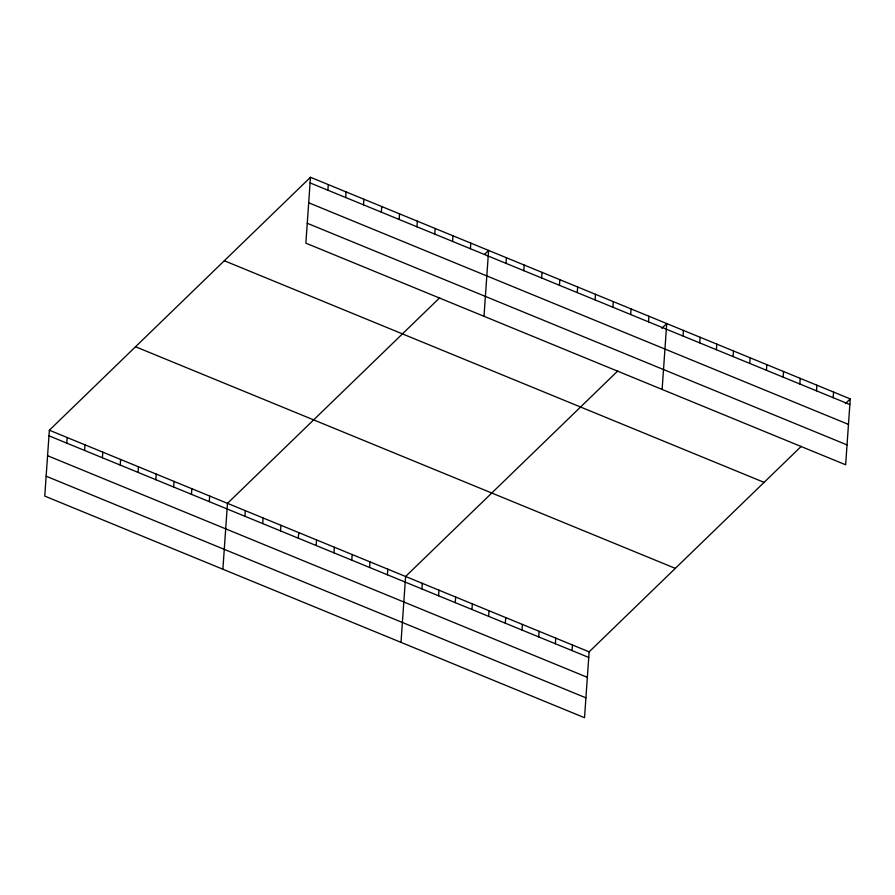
<?xml version="1.0" encoding="UTF-8"?>
<svg xmlns="http://www.w3.org/2000/svg" width="895" height="895" viewBox="0 0 895 895"><rect width="100%" height="100%" fill="white"/><g stroke="black" fill="none" stroke-linecap="round" stroke-linejoin="round"><path stroke-width="1.34" d="M310.475 177.288L305.866 243.16L845.641 464.785L850.25 398.913L310.475 177.288L49.359 430.215L44.75 496.087L584.524 717.712L589.134 651.84L801.293 446.336M66.778 443.137L67.17 437.532M84.589 450.453L84.98 444.837M102.399 457.77L102.791 452.154M120.21 465.076L120.601 459.471M138.031 472.392L138.423 466.776M155.842 479.709L156.233 474.093M173.652 487.025L174.044 481.409M191.463 494.331L191.854 488.726M209.273 501.647L209.665 496.031M222.877 569.22L227.487 503.348L439.646 297.845M244.906 516.27L245.297 510.665M262.716 523.586L263.108 517.981M280.527 530.903L280.918 525.287M298.337 538.219L298.729 532.603M327.894 190.21L328.286 184.605M316.148 545.525L316.55 539.92M345.705 197.526L346.096 191.91M333.969 552.841L334.361 547.225M363.515 204.843L363.918 199.227M351.78 560.158L352.171 554.542M381.337 212.149L381.729 206.544M369.59 567.475L369.982 561.859M399.148 219.465L399.539 213.86M387.401 574.78L387.792 569.175M416.958 226.782L417.35 221.166M401.005 642.364L405.603 576.481L617.763 370.978M434.769 234.098L435.16 228.482M421.903 588.944L422.295 583.339M452.579 241.404L452.971 235.799M438.584 595.801L438.975 590.185M470.401 248.72L470.792 243.104M455.264 602.648L455.656 597.032M483.994 316.304L488.603 250.421L484.687 254.214M471.956 609.495L472.347 603.89M506.022 263.354L506.413 257.738M488.636 616.353L489.028 610.737M523.832 270.659L524.224 265.054M505.317 623.2L505.709 617.584M541.643 277.976L542.034 272.36M521.998 630.046L522.4 624.441M559.453 285.292L559.856 279.676M538.689 636.904L539.081 631.288M577.275 292.598L577.667 286.993M555.37 643.751L555.761 638.135M595.085 299.914L595.477 294.31M572.05 650.598L572.442 644.982M612.896 307.231L613.288 301.615M630.706 314.548L631.098 308.932M648.517 321.853L648.909 316.248M662.121 389.437L666.73 323.554L661.83 328.297M683.019 336.017L683.411 330.412M699.7 342.875L700.091 337.258M716.38 349.721L716.783 344.105M733.072 356.568L733.464 350.963M749.753 363.426L750.144 357.81M766.433 370.273L766.825 364.657M783.125 377.119L783.517 371.514M799.806 383.977L800.197 378.361M816.486 390.824L816.878 385.208M833.178 397.671L833.569 392.066M845.35 403.656L850.25 398.913M310.084 182.904L849.858 404.529M308.697 202.785L848.471 424.409M307.265 223.28L847.039 444.904M224.309 260.747L764.084 482.371M135.525 346.745L675.3 568.37M49.359 430.215L589.134 651.84M48.968 435.82L588.742 657.445M47.569 455.712L587.344 677.336M46.137 476.207L585.912 697.831"/></g></svg>
